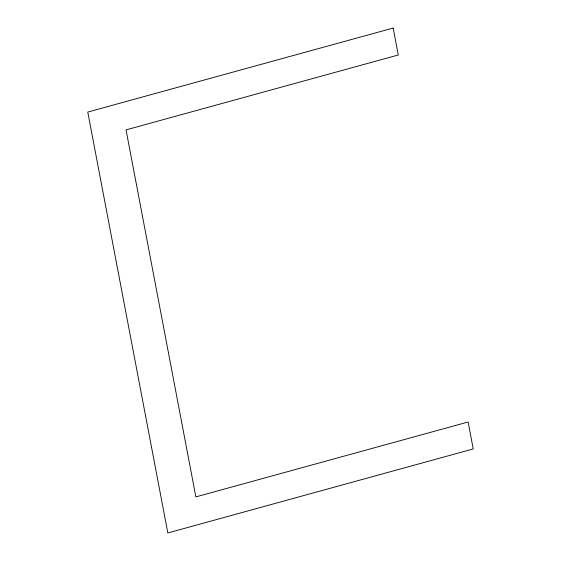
<?xml version="1.0" encoding="UTF-8"?>
<svg xmlns="http://www.w3.org/2000/svg" width="561" height="561" viewBox="0 0 561 561"><rect width="100%" height="100%" fill="white"/><g stroke="black" fill="none" stroke-linecap="round" stroke-linejoin="round"><path stroke-width="0.84" d="M393.163 28.05L87.761 112.06L167.837 532.95L473.239 448.94L468.112 422.005L195.866 496.892L126.043 129.879L398.289 54.985L393.163 28.05"/></g></svg>
